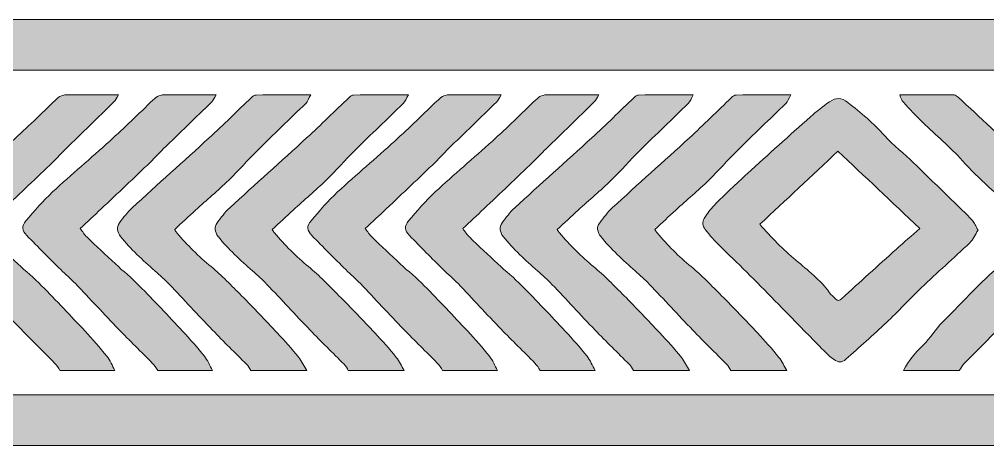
# Model space of a CAD drawing. Header units: millimetres. Extents: x 81 to 254, y 76 to 204.
# Drawn here: x 240.38 to 247.11, y 193.41 to 196.37 of the extents above; entities that cross this region are included whole.
import ezdxf

# ---------------------------------------------------------------- set-up
doc = ezdxf.new("R2010")
doc.units = ezdxf.units.MM
doc.header["$MEASUREMENT"] = 0
doc.layers.get('0').update_dxf_attribs({"lineweight": 0})

# ---------------------------------------------------------------- blocks, each defined once
blk = doc.blocks.new('Block_10')
at = {"true_color": 0xbbbdbf, "transparency": 33554687}
h = blk.add_hatch(color=9, dxfattribs=at)
h.dxf.hatch_style = 2
h.paths.add_polyline_path([(253.1243, 196.0185), (80.8699, 196.0185), (80.8699, 196.3713), (253.1243, 196.3713)])
h = blk.add_hatch(color=9, dxfattribs=at)
h.dxf.hatch_style = 2
h.paths.add_polyline_path([(253.1243, 193.4133), (80.8699, 193.4133), (80.8699, 193.7661), (253.1243, 193.7661)])
for points in [[(253.1243, 196.0185), (80.8699, 196.0185), (80.8699, 196.3713), (253.1243, 196.3713)], [(253.1243, 193.4133), (80.8699, 193.4133), (80.8699, 193.7661), (253.1243, 193.7661)]]:
    blk.add_lwpolyline(points, close=True)
blk = doc.blocks.new('Block_5')
at = {"true_color": 0xbbbdbf, "transparency": 33554687}
h = blk.add_hatch(color=9, dxfattribs=at)
edge = h.paths.add_edge_path()
edge.add_spline(control_points=[(240.6634, 193.9356), (240.652, 193.9528), (240.641, 193.9714), (240.6259, 193.9866), (240.5487, 194.0651), (240.4694, 194.1416), (240.393, 194.2208), (240.2913, 194.3255), (240.1932, 194.433), (240.0919, 194.5378), (240.0598, 194.5715), (240.0233, 194.6018), (239.9906, 194.6349), (239.912, 194.7128), (239.8321, 194.7913), (239.7556, 194.8713), (239.7205, 194.9078), (239.717, 194.9347), (239.7494, 194.9725), (239.807, 195.0428), (239.8679, 195.1117), (239.9344, 195.1737), (240.064, 195.2943), (240.2004, 195.408), (240.3317, 195.5272), (240.4343, 195.6195), (240.5328, 195.716), (240.6314, 195.8118), (240.6586, 195.8379), (240.6844, 195.849), (240.7223, 195.8483), (240.8222, 195.8455), (240.9232, 195.8476), (241.0224, 195.8476), (241.0348, 195.8476), (241.0489, 195.8476), (241.0706, 195.8476), (241.0565, 195.8262), (241.0503, 195.809), (241.0386, 195.798), (240.927, 195.6891), (240.8153, 195.5816), (240.7034, 195.4728), (240.6727, 195.4431), (240.6441, 195.4101), (240.6145, 195.3805), (240.5005, 195.2723), (240.3861, 195.1641), (240.2724, 195.0566), (240.2255, 195.0111), (240.1763, 194.9663), (240.1256, 194.9195), (240.1428, 194.8981), (240.1553, 194.8775), (240.1725, 194.8616), (240.2372, 194.7982), (240.3034, 194.7355), (240.3695, 194.6742), (240.4243, 194.6232), (240.4829, 194.577), (240.5359, 194.5233), (240.6376, 194.42), (240.7382, 194.3138), (240.8374, 194.2077), (240.8897, 194.1512), (240.9411, 194.0933), (240.9886, 194.0334), (241.0121, 194.0045), (241.0265, 193.9686), (241.0448, 193.9356), (240.9177, 193.9356), (240.7909, 193.9356), (240.6634, 193.9356)], knot_values=[0, 0, 0, 0, 1, 1, 1, 2, 2, 2, 3, 3, 3, 4, 4, 4, 5, 5, 5, 6, 6, 6, 7, 7, 7, 8, 8, 8, 9, 9, 9, 10, 10, 10, 11, 11, 11, 12, 12, 12, 13, 13, 13, 14, 14, 14, 15, 15, 15, 16, 16, 16, 17, 17, 17, 18, 18, 18, 19, 19, 19, 20, 20, 20, 21, 21, 21, 22, 22, 22, 23, 23, 23, 24, 24, 24, 24], degree=3, periodic=0)
h = blk.add_hatch(color=9, dxfattribs=at)
edge = h.paths.add_edge_path()
edge.add_spline(control_points=[(241.3424, 193.9356), (241.3293, 193.9528), (241.319, 193.9714), (241.3045, 193.9866), (241.2267, 194.0651), (241.1471, 194.1416), (241.0706, 194.2208), (240.9693, 194.3255), (240.8718, 194.433), (240.7705, 194.5378), (240.7382, 194.5715), (240.7016, 194.6018), (240.6686, 194.6349), (240.589, 194.7128), (240.5108, 194.7913), (240.4329, 194.8713), (240.3978, 194.9078), (240.3947, 194.9347), (240.4267, 194.9725), (240.4846, 195.0428), (240.5459, 195.1117), (240.6117, 195.1737), (240.742, 195.2943), (240.8791, 195.408), (241.0089, 195.5272), (241.112, 195.6195), (241.2112, 195.716), (241.3094, 195.8118), (241.3359, 195.8379), (241.3631, 195.849), (241.401, 195.8483), (241.4999, 195.8455), (241.6005, 195.8476), (241.7004, 195.8476), (241.7131, 195.8476), (241.7255, 195.8476), (241.7483, 195.8476), (241.7352, 195.8262), (241.729, 195.809), (241.7176, 195.798), (241.6056, 195.6891), (241.4926, 195.5816), (241.3814, 195.4728), (241.3507, 195.4431), (241.3221, 195.4101), (241.2915, 195.3805), (241.1785, 195.2723), (241.0644, 195.1641), (240.9497, 195.0566), (240.9028, 195.0111), (240.8536, 194.9663), (240.8036, 194.9195), (240.8205, 194.8981), (240.8326, 194.8775), (240.8501, 194.8616), (240.9153, 194.7982), (240.9817, 194.7355), (241.0482, 194.6742), (241.1026, 194.6232), (241.1605, 194.577), (241.2136, 194.5233), (241.3163, 194.42), (241.4162, 194.3138), (241.5147, 194.2077), (241.5677, 194.1512), (241.6194, 194.0933), (241.6663, 194.0334), (241.6897, 194.0045), (241.7045, 193.9686), (241.7228, 193.9356), (241.596, 193.9356), (241.4692, 193.9356), (241.3424, 193.9356)], knot_values=[0, 0, 0, 0, 1, 1, 1, 2, 2, 2, 3, 3, 3, 4, 4, 4, 5, 5, 5, 6, 6, 6, 7, 7, 7, 8, 8, 8, 9, 9, 9, 10, 10, 10, 11, 11, 11, 12, 12, 12, 13, 13, 13, 14, 14, 14, 15, 15, 15, 16, 16, 16, 17, 17, 17, 18, 18, 18, 19, 19, 19, 20, 20, 20, 21, 21, 21, 22, 22, 22, 23, 23, 23, 24, 24, 24, 24], degree=3, periodic=0)
h = blk.add_hatch(color=9, dxfattribs=at)
edge = h.paths.add_edge_path()
edge.add_spline(control_points=[(241.9894, 193.9356), (241.9798, 193.9501), (241.9715, 193.9659), (241.9598, 193.9776), (241.8809, 194.0568), (241.8003, 194.1347), (241.7238, 194.2146), (241.6218, 194.32), (241.524, 194.4268), (241.4234, 194.5323), (241.3914, 194.5653), (241.3576, 194.5956), (241.3231, 194.626), (241.2384, 194.7011), (241.1543, 194.7755), (241.0841, 194.8651), (241.0606, 194.8974), (241.0544, 194.9271), (241.0768, 194.9587), (241.1034, 194.9953), (241.1316, 195.0332), (241.1643, 195.0635), (241.3424, 195.2261), (241.5219, 195.386), (241.6993, 195.5486), (241.7992, 195.6402), (241.8957, 195.736), (241.9939, 195.829), (242.0025, 195.8373), (242.0142, 195.8462), (242.0256, 195.8462), (242.1486, 195.8476), (242.2712, 195.8476), (242.4052, 195.8476), (242.3904, 195.8228), (242.3842, 195.8021), (242.3711, 195.7883), (242.2585, 195.6788), (242.1458, 195.572), (242.0349, 195.4624), (241.966, 195.3949), (241.904, 195.3212), (241.8354, 195.255), (241.761, 195.1834), (241.6821, 195.1173), (241.606, 195.0484), (241.5574, 195.0043), (241.5092, 194.9587), (241.4603, 194.9126), (241.4665, 194.9029), (241.4702, 194.8954), (241.4761, 194.8892), (241.5485, 194.8044), (241.627, 194.7266), (241.7131, 194.6556), (241.7879, 194.5936), (241.8558, 194.5226), (241.9247, 194.4537), (242.008, 194.369), (242.0921, 194.2835), (242.172, 194.1967), (242.2251, 194.1416), (242.2747, 194.0844), (242.3222, 194.0252), (242.3436, 193.9983), (242.3594, 193.9659), (242.3784, 193.9356), (242.2485, 193.9356), (242.119, 193.9356), (241.9894, 193.9356)], knot_values=[0, 0, 0, 0, 1, 1, 1, 2, 2, 2, 3, 3, 3, 4, 4, 4, 5, 5, 5, 6, 6, 6, 7, 7, 7, 8, 8, 8, 9, 9, 9, 10, 10, 10, 11, 11, 11, 12, 12, 12, 13, 13, 13, 14, 14, 14, 15, 15, 15, 16, 16, 16, 17, 17, 17, 18, 18, 18, 19, 19, 19, 20, 20, 20, 21, 21, 21, 22, 22, 22, 23, 23, 23, 23], degree=3, periodic=0)
h = blk.add_hatch(color=9, dxfattribs=at)
edge = h.paths.add_edge_path()
edge.add_spline(control_points=[(242.6667, 193.9356), (242.6581, 193.9501), (242.6495, 193.9659), (242.6371, 193.9776), (242.5589, 194.0568), (242.478, 194.1347), (242.4015, 194.2146), (242.2998, 194.32), (242.202, 194.4268), (242.101, 194.5323), (242.0704, 194.5653), (242.0353, 194.5956), (242.0011, 194.626), (241.9167, 194.7011), (241.8316, 194.7755), (241.7621, 194.8651), (241.7379, 194.8974), (241.7321, 194.9271), (241.7551, 194.9587), (241.7824, 194.9953), (241.8089, 195.0332), (241.8427, 195.0635), (242.0204, 195.2261), (242.1999, 195.386), (242.3773, 195.5486), (242.4772, 195.6402), (242.573, 195.736), (242.6716, 195.829), (242.6802, 195.8373), (242.6925, 195.8462), (242.7026, 195.8462), (242.8259, 195.8476), (242.9492, 195.8476), (243.0839, 195.8476), (243.0695, 195.8228), (243.0622, 195.8021), (243.0484, 195.7883), (242.9372, 195.6788), (242.8228, 195.572), (242.7129, 195.4624), (242.6437, 195.3949), (242.5816, 195.3212), (242.5124, 195.255), (242.438, 195.1834), (242.3601, 195.1173), (242.2843, 195.0484), (242.2351, 195.0043), (242.1882, 194.9587), (242.1376, 194.9126), (242.1438, 194.9029), (242.1486, 194.8954), (242.1541, 194.8892), (242.2251, 194.8044), (242.3053, 194.7266), (242.3904, 194.6556), (242.4655, 194.5936), (242.5331, 194.5226), (242.6013, 194.4537), (242.686, 194.369), (242.769, 194.2835), (242.8507, 194.1967), (242.9024, 194.1416), (242.9523, 194.0844), (242.9999, 194.0252), (243.0219, 193.9983), (243.0367, 193.9659), (243.0553, 193.9356), (242.9258, 193.9356), (242.7976, 193.9356), (242.6667, 193.9356)], knot_values=[0, 0, 0, 0, 1, 1, 1, 2, 2, 2, 3, 3, 3, 4, 4, 4, 5, 5, 5, 6, 6, 6, 7, 7, 7, 8, 8, 8, 9, 9, 9, 10, 10, 10, 11, 11, 11, 12, 12, 12, 13, 13, 13, 14, 14, 14, 15, 15, 15, 16, 16, 16, 17, 17, 17, 18, 18, 18, 19, 19, 19, 20, 20, 20, 21, 21, 21, 22, 22, 22, 23, 23, 23, 23], degree=3, periodic=0)
h = blk.add_hatch(color=9, dxfattribs=at)
edge = h.paths.add_edge_path()
edge.add_spline(control_points=[(243.3217, 193.9356), (243.3103, 193.9528), (243.2993, 193.9714), (243.2848, 193.9866), (243.2069, 194.0651), (243.128, 194.1416), (243.0512, 194.2208), (242.9492, 194.3255), (242.8514, 194.433), (242.7508, 194.5378), (242.7184, 194.5715), (242.6815, 194.6018), (242.6488, 194.6349), (242.5699, 194.7128), (242.4903, 194.7913), (242.4139, 194.8713), (242.3794, 194.9078), (242.3753, 194.9347), (242.408, 194.9725), (242.4655, 195.0428), (242.5262, 195.1117), (242.5926, 195.1737), (242.7239, 195.2943), (242.8586, 195.408), (242.9899, 195.5272), (243.0922, 195.6195), (243.1904, 195.716), (243.2899, 195.8118), (243.3168, 195.8379), (243.3426, 195.849), (243.3805, 195.8483), (243.4815, 195.8455), (243.5807, 195.8476), (243.6806, 195.8476), (243.694, 195.8476), (243.7065, 195.8476), (243.7282, 195.8476), (243.7157, 195.8262), (243.7092, 195.809), (243.6975, 195.798), (243.5859, 195.6891), (243.4729, 195.5816), (243.3613, 195.4728), (243.3303, 195.4431), (243.302, 195.4101), (243.2724, 195.3805), (243.1584, 195.2723), (243.0436, 195.1641), (242.9306, 195.0566), (242.8831, 195.0111), (242.8345, 194.9663), (242.7838, 194.9195), (242.8011, 194.8981), (242.8135, 194.8775), (242.8307, 194.8616), (242.8955, 194.7982), (242.9616, 194.7355), (243.0281, 194.6742), (243.0829, 194.6232), (243.1415, 194.577), (243.1945, 194.5233), (243.2965, 194.42), (243.3957, 194.3138), (243.496, 194.2077), (243.5487, 194.1512), (243.5993, 194.0933), (243.6472, 194.0334), (243.6706, 194.0045), (243.6844, 193.9686), (243.7023, 193.9356), (243.5769, 193.9356), (243.4488, 193.9356), (243.3217, 193.9356)], knot_values=[0, 0, 0, 0, 1, 1, 1, 2, 2, 2, 3, 3, 3, 4, 4, 4, 5, 5, 5, 6, 6, 6, 7, 7, 7, 8, 8, 8, 9, 9, 9, 10, 10, 10, 11, 11, 11, 12, 12, 12, 13, 13, 13, 14, 14, 14, 15, 15, 15, 16, 16, 16, 17, 17, 17, 18, 18, 18, 19, 19, 19, 20, 20, 20, 21, 21, 21, 22, 22, 22, 23, 23, 23, 24, 24, 24, 24], degree=3, periodic=0)
h = blk.add_hatch(color=9, dxfattribs=at)
edge = h.paths.add_edge_path()
edge.add_spline(control_points=[(244.0007, 193.9356), (243.9883, 193.9528), (243.9773, 193.9714), (243.9628, 193.9866), (243.8856, 194.0651), (243.8053, 194.1416), (243.7288, 194.2208), (243.6283, 194.3255), (243.529, 194.433), (243.4295, 194.5378), (243.3957, 194.5715), (243.3599, 194.6018), (243.3268, 194.6349), (243.2476, 194.7128), (243.1687, 194.7913), (243.0919, 194.8713), (243.0567, 194.9078), (243.0533, 194.9347), (243.085, 194.9725), (243.1432, 195.0428), (243.2041, 195.1117), (243.27, 195.1737), (243.4005, 195.2943), (243.5363, 195.408), (243.6679, 195.5272), (243.7705, 195.6195), (243.8704, 195.716), (243.9679, 195.8118), (243.9945, 195.8379), (244.021, 195.849), (244.0582, 195.8483), (244.1581, 195.8455), (244.2591, 195.8476), (244.359, 195.8476), (244.3713, 195.8476), (244.3838, 195.8476), (244.4068, 195.8476), (244.3931, 195.8262), (244.3869, 195.809), (244.3752, 195.798), (244.2635, 195.6891), (244.1516, 195.5816), (244.0403, 195.4728), (244.0089, 195.4431), (243.981, 195.4101), (243.949, 195.3805), (243.836, 195.2723), (243.7227, 195.1641), (243.6079, 195.0566), (243.5611, 195.0111), (243.5128, 194.9663), (243.4622, 194.9195), (243.4784, 194.8981), (243.4915, 194.8775), (243.508, 194.8616), (243.5728, 194.7982), (243.6396, 194.7355), (243.7054, 194.6742), (243.7609, 194.6232), (243.8201, 194.577), (243.8718, 194.5233), (243.9742, 194.42), (244.0741, 194.3138), (244.1736, 194.2077), (244.2267, 194.1512), (244.2776, 194.0933), (244.3252, 194.0334), (244.3483, 194.0045), (244.3634, 193.9686), (244.381, 193.9356), (244.2542, 193.9356), (244.1278, 193.9356), (244.0007, 193.9356)], knot_values=[0, 0, 0, 0, 1, 1, 1, 2, 2, 2, 3, 3, 3, 4, 4, 4, 5, 5, 5, 6, 6, 6, 7, 7, 7, 8, 8, 8, 9, 9, 9, 10, 10, 10, 11, 11, 11, 12, 12, 12, 13, 13, 13, 14, 14, 14, 15, 15, 15, 16, 16, 16, 17, 17, 17, 18, 18, 18, 19, 19, 19, 20, 20, 20, 21, 21, 21, 22, 22, 22, 23, 23, 23, 24, 24, 24, 24], degree=3, periodic=0)
h = blk.add_hatch(color=9, dxfattribs=at)
edge = h.paths.add_edge_path()
edge.add_spline(control_points=[(244.6476, 193.9356), (244.638, 193.9501), (244.6298, 193.9659), (244.618, 193.9776), (244.5398, 194.0568), (244.4589, 194.1347), (244.3814, 194.2146), (244.28, 194.32), (244.1826, 194.4268), (244.0816, 194.5323), (244.0503, 194.5653), (244.0158, 194.5956), (243.981, 194.626), (243.8973, 194.7011), (243.8126, 194.7755), (243.7423, 194.8651), (243.7188, 194.8974), (243.7127, 194.9271), (243.7354, 194.9587), (243.7623, 194.9953), (243.7895, 195.0332), (243.8226, 195.0635), (244.0007, 195.2261), (244.1801, 195.386), (244.3576, 195.5486), (244.4578, 195.6402), (244.5543, 195.736), (244.6525, 195.829), (244.6608, 195.8373), (244.6725, 195.8462), (244.6835, 195.8462), (244.8068, 195.8476), (244.9295, 195.8476), (245.0635, 195.8476), (245.0487, 195.8228), (245.0425, 195.8021), (245.0283, 195.7883), (244.9171, 195.6788), (244.8044, 195.572), (244.6928, 195.4624), (244.6242, 195.3949), (244.5622, 195.3212), (244.493, 195.255), (244.4196, 195.1834), (244.34, 195.1173), (244.2646, 195.0484), (244.216, 195.0043), (244.1678, 194.9587), (244.1185, 194.9126), (244.1247, 194.9029), (244.1285, 194.8954), (244.135, 194.8892), (244.2067, 194.8044), (244.2852, 194.7266), (244.3713, 194.6556), (244.4461, 194.5936), (244.5133, 194.5226), (244.5832, 194.4537), (244.6663, 194.369), (244.749, 194.2835), (244.8302, 194.1967), (244.8833, 194.1416), (244.9326, 194.0844), (244.9808, 194.0252), (245.0025, 193.9983), (245.0177, 193.9659), (245.0363, 193.9356), (244.9071, 193.9356), (244.7772, 193.9356), (244.6476, 193.9356)], knot_values=[0, 0, 0, 0, 1, 1, 1, 2, 2, 2, 3, 3, 3, 4, 4, 4, 5, 5, 5, 6, 6, 6, 7, 7, 7, 8, 8, 8, 9, 9, 9, 10, 10, 10, 11, 11, 11, 12, 12, 12, 13, 13, 13, 14, 14, 14, 15, 15, 15, 16, 16, 16, 17, 17, 17, 18, 18, 18, 19, 19, 19, 20, 20, 20, 21, 21, 21, 22, 22, 22, 23, 23, 23, 23], degree=3, periodic=0)
h = blk.add_hatch(color=9, dxfattribs=at)
edge = h.paths.add_edge_path()
edge.add_spline(control_points=[(245.325, 193.9356), (245.3157, 193.9501), (245.3071, 193.9659), (245.2953, 193.9776), (245.2175, 194.0568), (245.1369, 194.1347), (245.0597, 194.2146), (244.9591, 194.32), (244.8599, 194.4268), (244.7596, 194.5323), (244.7279, 194.5653), (244.6938, 194.5956), (244.6594, 194.626), (244.576, 194.7011), (244.4899, 194.7755), (244.4213, 194.8651), (244.3962, 194.8974), (244.39, 194.9271), (244.4134, 194.9587), (244.4409, 194.9953), (244.4678, 195.0332), (244.5009, 195.0635), (244.678, 195.2261), (244.8585, 195.386), (245.0363, 195.5486), (245.1355, 195.6402), (245.2319, 195.736), (245.3298, 195.829), (245.3384, 195.8373), (245.3508, 195.8462), (245.3615, 195.8462), (245.4848, 195.8476), (245.6074, 195.8476), (245.7418, 195.8476), (245.727, 195.8228), (245.7205, 195.8021), (245.7067, 195.7883), (245.5951, 195.6788), (245.481, 195.572), (245.3704, 195.4624), (245.3015, 195.3949), (245.2399, 195.3212), (245.1706, 195.255), (245.0979, 195.1834), (245.0177, 195.1173), (244.9426, 195.0484), (244.8936, 195.0043), (244.8458, 194.9587), (244.7958, 194.9126), (244.8027, 194.9029), (244.8068, 194.8954), (244.8123, 194.8892), (244.884, 194.8044), (244.9629, 194.7266), (245.0487, 194.6556), (245.1238, 194.5936), (245.1916, 194.5226), (245.2599, 194.4537), (245.3443, 194.369), (245.428, 194.2835), (245.5093, 194.1967), (245.5599, 194.1416), (245.6109, 194.0844), (245.6585, 194.0252), (245.6802, 193.9983), (245.695, 193.9659), (245.7143, 193.9356), (245.5847, 193.9356), (245.4545, 193.9356), (245.325, 193.9356)], knot_values=[0, 0, 0, 0, 1, 1, 1, 2, 2, 2, 3, 3, 3, 4, 4, 4, 5, 5, 5, 6, 6, 6, 7, 7, 7, 8, 8, 8, 9, 9, 9, 10, 10, 10, 11, 11, 11, 12, 12, 12, 13, 13, 13, 14, 14, 14, 15, 15, 15, 16, 16, 16, 17, 17, 17, 18, 18, 18, 19, 19, 19, 20, 20, 20, 21, 21, 21, 22, 22, 22, 23, 23, 23, 23], degree=3, periodic=0)
h = blk.add_hatch(color=9, dxfattribs=at)
edge = h.paths.add_edge_path()
edge.add_spline(control_points=[(246.5235, 193.9356), (246.559, 194.0017), (246.6058, 194.0575), (246.6606, 194.1106), (246.7106, 194.1581), (246.7457, 194.2215), (246.7953, 194.2697), (246.9442, 194.4144), (247.0772, 194.5743), (247.2449, 194.7004), (247.3193, 194.7562), (247.3769, 194.8347), (247.4458, 194.9071), (247.3958, 194.954), (247.3521, 194.9973), (247.3066, 195.0387), (247.1788, 195.1524), (247.0489, 195.2633), (246.9338, 195.3908), (246.8484, 195.4852), (246.7492, 195.5672), (246.6575, 195.6568), (246.6117, 195.7015), (246.5666, 195.7484), (246.5235, 195.7966), (246.5114, 195.8083), (246.508, 195.8262), (246.498, 195.8476), (246.6293, 195.8476), (246.7526, 195.8476), (246.8763, 195.8469), (246.8852, 195.8462), (246.8963, 195.8386), (246.9038, 195.8318), (247.0554, 195.6912), (247.2053, 195.5499), (247.3582, 195.4101), (247.4464, 195.3288), (247.5408, 195.253), (247.6284, 195.1703), (247.6938, 195.1076), (247.7558, 195.0401), (247.8147, 194.9712), (247.8516, 194.9271), (247.8444, 194.905), (247.8109, 194.8595), (247.7344, 194.7583), (247.6345, 194.6825), (247.5447, 194.595), (247.4651, 194.5164), (247.3917, 194.4337), (247.3128, 194.3538), (247.1898, 194.2291), (247.0671, 194.1051), (246.9442, 193.9804), (246.9318, 193.9673), (246.9221, 193.9507), (246.9118, 193.9356), (246.7822, 193.9356), (246.6527, 193.9356), (246.5235, 193.9356)], knot_values=[0, 0, 0, 0, 1, 1, 1, 2, 2, 2, 3, 3, 3, 4, 4, 4, 5, 5, 5, 6, 6, 6, 7, 7, 7, 8, 8, 8, 9, 9, 9, 10, 10, 10, 11, 11, 11, 12, 12, 12, 13, 13, 13, 14, 14, 14, 15, 15, 15, 16, 16, 16, 17, 17, 17, 18, 18, 18, 19, 19, 19, 20, 20, 20, 20], degree=3, periodic=0)
h = blk.add_hatch(color=9, dxfattribs=at)
edge = h.paths.add_edge_path()
edge.add_spline(control_points=[(246.6372, 194.9209), (246.4412, 195.1055), (246.2524, 195.284), (246.0688, 195.4562), (245.8848, 195.284), (245.7067, 195.1173), (245.5262, 194.9498), (245.6054, 194.8568), (245.6864, 194.7748), (245.7763, 194.6997), (245.8589, 194.6301), (245.9465, 194.5647), (246.0102, 194.4744), (246.0219, 194.4578), (246.0384, 194.4455), (246.0526, 194.431), (246.0681, 194.4158), (246.0794, 194.4192), (246.0946, 194.433), (246.2203, 194.5481), (246.3478, 194.6625), (246.4746, 194.7762), (246.5276, 194.8237), (246.581, 194.8706), (246.6372, 194.9209)], knot_values=[0, 0, 0, 0, 1, 1, 1, 2, 2, 2, 3, 3, 3, 4, 4, 4, 5, 5, 5, 6, 6, 6, 7, 7, 7, 8, 8, 8, 8], degree=3, periodic=0)
edge = h.paths.add_edge_path()
edge.add_spline(control_points=[(247.042, 194.9092), (247.022, 194.8775), (247.0093, 194.843), (246.9841, 194.8203), (246.8729, 194.7142), (246.7581, 194.6136), (246.6472, 194.5074), (246.5645, 194.4296), (246.488, 194.3448), (246.4054, 194.267), (246.3137, 194.1802), (246.2173, 194.0975), (246.1242, 194.0127), (246.0953, 193.9872), (246.0698, 193.9907), (246.0415, 194.01), (246.0284, 194.0196), (246.0143, 194.0293), (246.0029, 194.041), (245.9182, 194.1251), (245.8355, 194.2098), (245.7522, 194.2952), (245.6216, 194.4268), (245.4938, 194.5612), (245.3615, 194.6887), (245.2867, 194.761), (245.2099, 194.8292), (245.1472, 194.9133), (245.1282, 194.9381), (245.1231, 194.9643), (245.1399, 194.9905), (245.1603, 195.0215), (245.1823, 195.0539), (245.2089, 195.0807), (245.2836, 195.1558), (245.3615, 195.2295), (245.4397, 195.3012), (245.5847, 195.4335), (245.7308, 195.5644), (245.8776, 195.6946), (245.9189, 195.7319), (245.9637, 195.7663), (246.0095, 195.7987), (246.056, 195.8318), (246.0922, 195.829), (246.1373, 195.7945), (246.2283, 195.7236), (246.3165, 195.6505), (246.3936, 195.5637), (246.455, 195.4955), (246.5294, 195.4376), (246.5962, 195.3743), (246.683, 195.2902), (246.7705, 195.2047), (246.8573, 195.12), (246.9063, 195.0724), (246.9572, 195.0249), (247.0034, 194.9753), (247.0193, 194.9595), (247.0268, 194.9353), (247.042, 194.9092)], knot_values=[0, 0, 0, 0, 1, 1, 1, 2, 2, 2, 3, 3, 3, 4, 4, 4, 5, 5, 5, 6, 6, 6, 7, 7, 7, 8, 8, 8, 9, 9, 9, 10, 10, 10, 11, 11, 11, 12, 12, 12, 13, 13, 13, 14, 14, 14, 15, 15, 15, 16, 16, 16, 17, 17, 17, 18, 18, 18, 19, 19, 19, 20, 20, 20, 20], degree=3, periodic=0)
for points, knots in [([(240.6634, 193.9356), (240.652, 193.9528), (240.641, 193.9714), (240.6259, 193.9866), (240.5487, 194.0651), (240.4694, 194.1416), (240.393, 194.2208), (240.2913, 194.3255), (240.1932, 194.433), (240.0919, 194.5378), (240.0598, 194.5715), (240.0233, 194.6018), (239.9906, 194.6349), (239.912, 194.7128), (239.8321, 194.7913), (239.7556, 194.8713), (239.7205, 194.9078), (239.717, 194.9347), (239.7494, 194.9725), (239.807, 195.0428), (239.8679, 195.1117), (239.9344, 195.1737), (240.064, 195.2943), (240.2004, 195.408), (240.3317, 195.5272), (240.4343, 195.6195), (240.5328, 195.716), (240.6314, 195.8118), (240.6586, 195.8379), (240.6844, 195.849), (240.7223, 195.8483), (240.8222, 195.8455), (240.9232, 195.8476), (241.0224, 195.8476), (241.0348, 195.8476), (241.0489, 195.8476), (241.0706, 195.8476), (241.0565, 195.8262), (241.0503, 195.809), (241.0386, 195.798), (240.927, 195.6891), (240.8153, 195.5816), (240.7034, 195.4728), (240.6727, 195.4431), (240.6441, 195.4101), (240.6145, 195.3805), (240.5005, 195.2723), (240.3861, 195.1641), (240.2724, 195.0566), (240.2255, 195.0111), (240.1763, 194.9663), (240.1256, 194.9195), (240.1428, 194.8981), (240.1553, 194.8775), (240.1725, 194.8616), (240.2372, 194.7982), (240.3034, 194.7355), (240.3695, 194.6742), (240.4243, 194.6232), (240.4829, 194.577), (240.5359, 194.5233), (240.6376, 194.42), (240.7382, 194.3138), (240.8374, 194.2077), (240.8897, 194.1512), (240.9411, 194.0933), (240.9886, 194.0334), (241.0121, 194.0045), (241.0265, 193.9686), (241.0448, 193.9356), (240.9177, 193.9356), (240.7909, 193.9356), (240.6634, 193.9356)], [0, 0, 0, 0, 1, 1, 1, 2, 2, 2, 3, 3, 3, 4, 4, 4, 5, 5, 5, 6, 6, 6, 7, 7, 7, 8, 8, 8, 9, 9, 9, 10, 10, 10, 11, 11, 11, 12, 12, 12, 13, 13, 13, 14, 14, 14, 15, 15, 15, 16, 16, 16, 17, 17, 17, 18, 18, 18, 19, 19, 19, 20, 20, 20, 21, 21, 21, 22, 22, 22, 23, 23, 23, 24, 24, 24, 24]), ([(241.3424, 193.9356), (241.3293, 193.9528), (241.319, 193.9714), (241.3045, 193.9866), (241.2267, 194.0651), (241.1471, 194.1416), (241.0706, 194.2208), (240.9693, 194.3255), (240.8718, 194.433), (240.7705, 194.5378), (240.7382, 194.5715), (240.7016, 194.6018), (240.6686, 194.6349), (240.589, 194.7128), (240.5108, 194.7913), (240.4329, 194.8713), (240.3978, 194.9078), (240.3947, 194.9347), (240.4267, 194.9725), (240.4846, 195.0428), (240.5459, 195.1117), (240.6117, 195.1737), (240.742, 195.2943), (240.8791, 195.408), (241.0089, 195.5272), (241.112, 195.6195), (241.2112, 195.716), (241.3094, 195.8118), (241.3359, 195.8379), (241.3631, 195.849), (241.401, 195.8483), (241.4999, 195.8455), (241.6005, 195.8476), (241.7004, 195.8476), (241.7131, 195.8476), (241.7255, 195.8476), (241.7483, 195.8476), (241.7352, 195.8262), (241.729, 195.809), (241.7176, 195.798), (241.6056, 195.6891), (241.4926, 195.5816), (241.3814, 195.4728), (241.3507, 195.4431), (241.3221, 195.4101), (241.2915, 195.3805), (241.1785, 195.2723), (241.0644, 195.1641), (240.9497, 195.0566), (240.9028, 195.0111), (240.8536, 194.9663), (240.8036, 194.9195), (240.8205, 194.8981), (240.8326, 194.8775), (240.8501, 194.8616), (240.9153, 194.7982), (240.9817, 194.7355), (241.0482, 194.6742), (241.1026, 194.6232), (241.1605, 194.577), (241.2136, 194.5233), (241.3163, 194.42), (241.4162, 194.3138), (241.5147, 194.2077), (241.5677, 194.1512), (241.6194, 194.0933), (241.6663, 194.0334), (241.6897, 194.0045), (241.7045, 193.9686), (241.7228, 193.9356), (241.596, 193.9356), (241.4692, 193.9356), (241.3424, 193.9356)], [0, 0, 0, 0, 1, 1, 1, 2, 2, 2, 3, 3, 3, 4, 4, 4, 5, 5, 5, 6, 6, 6, 7, 7, 7, 8, 8, 8, 9, 9, 9, 10, 10, 10, 11, 11, 11, 12, 12, 12, 13, 13, 13, 14, 14, 14, 15, 15, 15, 16, 16, 16, 17, 17, 17, 18, 18, 18, 19, 19, 19, 20, 20, 20, 21, 21, 21, 22, 22, 22, 23, 23, 23, 24, 24, 24, 24]), ([(241.9894, 193.9356), (241.9798, 193.9501), (241.9715, 193.9659), (241.9598, 193.9776), (241.8809, 194.0568), (241.8003, 194.1347), (241.7238, 194.2146), (241.6218, 194.32), (241.524, 194.4268), (241.4234, 194.5323), (241.3914, 194.5653), (241.3576, 194.5956), (241.3231, 194.626), (241.2384, 194.7011), (241.1543, 194.7755), (241.0841, 194.8651), (241.0606, 194.8974), (241.0544, 194.9271), (241.0768, 194.9587), (241.1034, 194.9953), (241.1316, 195.0332), (241.1643, 195.0635), (241.3424, 195.2261), (241.5219, 195.386), (241.6993, 195.5486), (241.7992, 195.6402), (241.8957, 195.736), (241.9939, 195.829), (242.0025, 195.8373), (242.0142, 195.8462), (242.0256, 195.8462), (242.1486, 195.8476), (242.2712, 195.8476), (242.4052, 195.8476), (242.3904, 195.8228), (242.3842, 195.8021), (242.3711, 195.7883), (242.2585, 195.6788), (242.1458, 195.572), (242.0349, 195.4624), (241.966, 195.3949), (241.904, 195.3212), (241.8354, 195.255), (241.761, 195.1834), (241.6821, 195.1173), (241.606, 195.0484), (241.5574, 195.0043), (241.5092, 194.9587), (241.4603, 194.9126), (241.4665, 194.9029), (241.4702, 194.8954), (241.4761, 194.8892), (241.5485, 194.8044), (241.627, 194.7266), (241.7131, 194.6556), (241.7879, 194.5936), (241.8558, 194.5226), (241.9247, 194.4537), (242.008, 194.369), (242.0921, 194.2835), (242.172, 194.1967), (242.2251, 194.1416), (242.2747, 194.0844), (242.3222, 194.0252), (242.3436, 193.9983), (242.3594, 193.9659), (242.3784, 193.9356), (242.2485, 193.9356), (242.119, 193.9356), (241.9894, 193.9356)], [0, 0, 0, 0, 1, 1, 1, 2, 2, 2, 3, 3, 3, 4, 4, 4, 5, 5, 5, 6, 6, 6, 7, 7, 7, 8, 8, 8, 9, 9, 9, 10, 10, 10, 11, 11, 11, 12, 12, 12, 13, 13, 13, 14, 14, 14, 15, 15, 15, 16, 16, 16, 17, 17, 17, 18, 18, 18, 19, 19, 19, 20, 20, 20, 21, 21, 21, 22, 22, 22, 23, 23, 23, 23]), ([(242.6667, 193.9356), (242.6581, 193.9501), (242.6495, 193.9659), (242.6371, 193.9776), (242.5589, 194.0568), (242.478, 194.1347), (242.4015, 194.2146), (242.2998, 194.32), (242.202, 194.4268), (242.101, 194.5323), (242.0704, 194.5653), (242.0353, 194.5956), (242.0011, 194.626), (241.9167, 194.7011), (241.8316, 194.7755), (241.7621, 194.8651), (241.7379, 194.8974), (241.7321, 194.9271), (241.7551, 194.9587), (241.7824, 194.9953), (241.8089, 195.0332), (241.8427, 195.0635), (242.0204, 195.2261), (242.1999, 195.386), (242.3773, 195.5486), (242.4772, 195.6402), (242.573, 195.736), (242.6716, 195.829), (242.6802, 195.8373), (242.6925, 195.8462), (242.7026, 195.8462), (242.8259, 195.8476), (242.9492, 195.8476), (243.0839, 195.8476), (243.0695, 195.8228), (243.0622, 195.8021), (243.0484, 195.7883), (242.9372, 195.6788), (242.8228, 195.572), (242.7129, 195.4624), (242.6437, 195.3949), (242.5816, 195.3212), (242.5124, 195.255), (242.438, 195.1834), (242.3601, 195.1173), (242.2843, 195.0484), (242.2351, 195.0043), (242.1882, 194.9587), (242.1376, 194.9126), (242.1438, 194.9029), (242.1486, 194.8954), (242.1541, 194.8892), (242.2251, 194.8044), (242.3053, 194.7266), (242.3904, 194.6556), (242.4655, 194.5936), (242.5331, 194.5226), (242.6013, 194.4537), (242.686, 194.369), (242.769, 194.2835), (242.8507, 194.1967), (242.9024, 194.1416), (242.9523, 194.0844), (242.9999, 194.0252), (243.0219, 193.9983), (243.0367, 193.9659), (243.0553, 193.9356), (242.9258, 193.9356), (242.7976, 193.9356), (242.6667, 193.9356)], [0, 0, 0, 0, 1, 1, 1, 2, 2, 2, 3, 3, 3, 4, 4, 4, 5, 5, 5, 6, 6, 6, 7, 7, 7, 8, 8, 8, 9, 9, 9, 10, 10, 10, 11, 11, 11, 12, 12, 12, 13, 13, 13, 14, 14, 14, 15, 15, 15, 16, 16, 16, 17, 17, 17, 18, 18, 18, 19, 19, 19, 20, 20, 20, 21, 21, 21, 22, 22, 22, 23, 23, 23, 23]), ([(243.3217, 193.9356), (243.3103, 193.9528), (243.2993, 193.9714), (243.2848, 193.9866), (243.2069, 194.0651), (243.128, 194.1416), (243.0512, 194.2208), (242.9492, 194.3255), (242.8514, 194.433), (242.7508, 194.5378), (242.7184, 194.5715), (242.6815, 194.6018), (242.6488, 194.6349), (242.5699, 194.7128), (242.4903, 194.7913), (242.4139, 194.8713), (242.3794, 194.9078), (242.3753, 194.9347), (242.408, 194.9725), (242.4655, 195.0428), (242.5262, 195.1117), (242.5926, 195.1737), (242.7239, 195.2943), (242.8586, 195.408), (242.9899, 195.5272), (243.0922, 195.6195), (243.1904, 195.716), (243.2899, 195.8118), (243.3168, 195.8379), (243.3426, 195.849), (243.3805, 195.8483), (243.4815, 195.8455), (243.5807, 195.8476), (243.6806, 195.8476), (243.694, 195.8476), (243.7065, 195.8476), (243.7282, 195.8476), (243.7157, 195.8262), (243.7092, 195.809), (243.6975, 195.798), (243.5859, 195.6891), (243.4729, 195.5816), (243.3613, 195.4728), (243.3303, 195.4431), (243.302, 195.4101), (243.2724, 195.3805), (243.1584, 195.2723), (243.0436, 195.1641), (242.9306, 195.0566), (242.8831, 195.0111), (242.8345, 194.9663), (242.7838, 194.9195), (242.8011, 194.8981), (242.8135, 194.8775), (242.8307, 194.8616), (242.8955, 194.7982), (242.9616, 194.7355), (243.0281, 194.6742), (243.0829, 194.6232), (243.1415, 194.577), (243.1945, 194.5233), (243.2965, 194.42), (243.3957, 194.3138), (243.496, 194.2077), (243.5487, 194.1512), (243.5993, 194.0933), (243.6472, 194.0334), (243.6706, 194.0045), (243.6844, 193.9686), (243.7023, 193.9356), (243.5769, 193.9356), (243.4488, 193.9356), (243.3217, 193.9356)], [0, 0, 0, 0, 1, 1, 1, 2, 2, 2, 3, 3, 3, 4, 4, 4, 5, 5, 5, 6, 6, 6, 7, 7, 7, 8, 8, 8, 9, 9, 9, 10, 10, 10, 11, 11, 11, 12, 12, 12, 13, 13, 13, 14, 14, 14, 15, 15, 15, 16, 16, 16, 17, 17, 17, 18, 18, 18, 19, 19, 19, 20, 20, 20, 21, 21, 21, 22, 22, 22, 23, 23, 23, 24, 24, 24, 24]), ([(244.0007, 193.9356), (243.9883, 193.9528), (243.9773, 193.9714), (243.9628, 193.9866), (243.8856, 194.0651), (243.8053, 194.1416), (243.7288, 194.2208), (243.6283, 194.3255), (243.529, 194.433), (243.4295, 194.5378), (243.3957, 194.5715), (243.3599, 194.6018), (243.3268, 194.6349), (243.2476, 194.7128), (243.1687, 194.7913), (243.0919, 194.8713), (243.0567, 194.9078), (243.0533, 194.9347), (243.085, 194.9725), (243.1432, 195.0428), (243.2041, 195.1117), (243.27, 195.1737), (243.4005, 195.2943), (243.5363, 195.408), (243.6679, 195.5272), (243.7705, 195.6195), (243.8704, 195.716), (243.9679, 195.8118), (243.9945, 195.8379), (244.021, 195.849), (244.0582, 195.8483), (244.1581, 195.8455), (244.2591, 195.8476), (244.359, 195.8476), (244.3713, 195.8476), (244.3838, 195.8476), (244.4068, 195.8476), (244.3931, 195.8262), (244.3869, 195.809), (244.3752, 195.798), (244.2635, 195.6891), (244.1516, 195.5816), (244.0403, 195.4728), (244.0089, 195.4431), (243.981, 195.4101), (243.949, 195.3805), (243.836, 195.2723), (243.7227, 195.1641), (243.6079, 195.0566), (243.5611, 195.0111), (243.5128, 194.9663), (243.4622, 194.9195), (243.4784, 194.8981), (243.4915, 194.8775), (243.508, 194.8616), (243.5728, 194.7982), (243.6396, 194.7355), (243.7054, 194.6742), (243.7609, 194.6232), (243.8201, 194.577), (243.8718, 194.5233), (243.9742, 194.42), (244.0741, 194.3138), (244.1736, 194.2077), (244.2267, 194.1512), (244.2776, 194.0933), (244.3252, 194.0334), (244.3483, 194.0045), (244.3634, 193.9686), (244.381, 193.9356), (244.2542, 193.9356), (244.1278, 193.9356), (244.0007, 193.9356)], [0, 0, 0, 0, 1, 1, 1, 2, 2, 2, 3, 3, 3, 4, 4, 4, 5, 5, 5, 6, 6, 6, 7, 7, 7, 8, 8, 8, 9, 9, 9, 10, 10, 10, 11, 11, 11, 12, 12, 12, 13, 13, 13, 14, 14, 14, 15, 15, 15, 16, 16, 16, 17, 17, 17, 18, 18, 18, 19, 19, 19, 20, 20, 20, 21, 21, 21, 22, 22, 22, 23, 23, 23, 24, 24, 24, 24]), ([(244.6476, 193.9356), (244.638, 193.9501), (244.6298, 193.9659), (244.618, 193.9776), (244.5398, 194.0568), (244.4589, 194.1347), (244.3814, 194.2146), (244.28, 194.32), (244.1826, 194.4268), (244.0816, 194.5323), (244.0503, 194.5653), (244.0158, 194.5956), (243.981, 194.626), (243.8973, 194.7011), (243.8126, 194.7755), (243.7423, 194.8651), (243.7188, 194.8974), (243.7127, 194.9271), (243.7354, 194.9587), (243.7623, 194.9953), (243.7895, 195.0332), (243.8226, 195.0635), (244.0007, 195.2261), (244.1801, 195.386), (244.3576, 195.5486), (244.4578, 195.6402), (244.5543, 195.736), (244.6525, 195.829), (244.6608, 195.8373), (244.6725, 195.8462), (244.6835, 195.8462), (244.8068, 195.8476), (244.9295, 195.8476), (245.0635, 195.8476), (245.0487, 195.8228), (245.0425, 195.8021), (245.0283, 195.7883), (244.9171, 195.6788), (244.8044, 195.572), (244.6928, 195.4624), (244.6242, 195.3949), (244.5622, 195.3212), (244.493, 195.255), (244.4196, 195.1834), (244.34, 195.1173), (244.2646, 195.0484), (244.216, 195.0043), (244.1678, 194.9587), (244.1185, 194.9126), (244.1247, 194.9029), (244.1285, 194.8954), (244.135, 194.8892), (244.2067, 194.8044), (244.2852, 194.7266), (244.3713, 194.6556), (244.4461, 194.5936), (244.5133, 194.5226), (244.5832, 194.4537), (244.6663, 194.369), (244.749, 194.2835), (244.8302, 194.1967), (244.8833, 194.1416), (244.9326, 194.0844), (244.9808, 194.0252), (245.0025, 193.9983), (245.0177, 193.9659), (245.0363, 193.9356), (244.9071, 193.9356), (244.7772, 193.9356), (244.6476, 193.9356)], [0, 0, 0, 0, 1, 1, 1, 2, 2, 2, 3, 3, 3, 4, 4, 4, 5, 5, 5, 6, 6, 6, 7, 7, 7, 8, 8, 8, 9, 9, 9, 10, 10, 10, 11, 11, 11, 12, 12, 12, 13, 13, 13, 14, 14, 14, 15, 15, 15, 16, 16, 16, 17, 17, 17, 18, 18, 18, 19, 19, 19, 20, 20, 20, 21, 21, 21, 22, 22, 22, 23, 23, 23, 23]), ([(245.325, 193.9356), (245.3157, 193.9501), (245.3071, 193.9659), (245.2953, 193.9776), (245.2175, 194.0568), (245.1369, 194.1347), (245.0597, 194.2146), (244.9591, 194.32), (244.8599, 194.4268), (244.7596, 194.5323), (244.7279, 194.5653), (244.6938, 194.5956), (244.6594, 194.626), (244.576, 194.7011), (244.4899, 194.7755), (244.4213, 194.8651), (244.3962, 194.8974), (244.39, 194.9271), (244.4134, 194.9587), (244.4409, 194.9953), (244.4678, 195.0332), (244.5009, 195.0635), (244.678, 195.2261), (244.8585, 195.386), (245.0363, 195.5486), (245.1355, 195.6402), (245.2319, 195.736), (245.3298, 195.829), (245.3384, 195.8373), (245.3508, 195.8462), (245.3615, 195.8462), (245.4848, 195.8476), (245.6074, 195.8476), (245.7418, 195.8476), (245.727, 195.8228), (245.7205, 195.8021), (245.7067, 195.7883), (245.5951, 195.6788), (245.481, 195.572), (245.3704, 195.4624), (245.3015, 195.3949), (245.2399, 195.3212), (245.1706, 195.255), (245.0979, 195.1834), (245.0177, 195.1173), (244.9426, 195.0484), (244.8936, 195.0043), (244.8458, 194.9587), (244.7958, 194.9126), (244.8027, 194.9029), (244.8068, 194.8954), (244.8123, 194.8892), (244.884, 194.8044), (244.9629, 194.7266), (245.0487, 194.6556), (245.1238, 194.5936), (245.1916, 194.5226), (245.2599, 194.4537), (245.3443, 194.369), (245.428, 194.2835), (245.5093, 194.1967), (245.5599, 194.1416), (245.6109, 194.0844), (245.6585, 194.0252), (245.6802, 193.9983), (245.695, 193.9659), (245.7143, 193.9356), (245.5847, 193.9356), (245.4545, 193.9356), (245.325, 193.9356)], [0, 0, 0, 0, 1, 1, 1, 2, 2, 2, 3, 3, 3, 4, 4, 4, 5, 5, 5, 6, 6, 6, 7, 7, 7, 8, 8, 8, 9, 9, 9, 10, 10, 10, 11, 11, 11, 12, 12, 12, 13, 13, 13, 14, 14, 14, 15, 15, 15, 16, 16, 16, 17, 17, 17, 18, 18, 18, 19, 19, 19, 20, 20, 20, 21, 21, 21, 22, 22, 22, 23, 23, 23, 23]), ([(246.5235, 193.9356), (246.559, 194.0017), (246.6058, 194.0575), (246.6606, 194.1106), (246.7106, 194.1581), (246.7457, 194.2215), (246.7953, 194.2697), (246.9442, 194.4144), (247.0772, 194.5743), (247.2449, 194.7004), (247.3193, 194.7562), (247.3769, 194.8347), (247.4458, 194.9071), (247.3958, 194.954), (247.3521, 194.9973), (247.3066, 195.0387), (247.1788, 195.1524), (247.0489, 195.2633), (246.9338, 195.3908), (246.8484, 195.4852), (246.7492, 195.5672), (246.6575, 195.6568), (246.6117, 195.7015), (246.5666, 195.7484), (246.5235, 195.7966), (246.5114, 195.8083), (246.508, 195.8262), (246.498, 195.8476), (246.6293, 195.8476), (246.7526, 195.8476), (246.8763, 195.8469), (246.8852, 195.8462), (246.8963, 195.8386), (246.9038, 195.8318), (247.0554, 195.6912), (247.2053, 195.5499), (247.3582, 195.4101), (247.4464, 195.3288), (247.5408, 195.253), (247.6284, 195.1703), (247.6938, 195.1076), (247.7558, 195.0401), (247.8147, 194.9712), (247.8516, 194.9271), (247.8444, 194.905), (247.8109, 194.8595), (247.7344, 194.7583), (247.6345, 194.6825), (247.5447, 194.595), (247.4651, 194.5164), (247.3917, 194.4337), (247.3128, 194.3538), (247.1898, 194.2291), (247.0671, 194.1051), (246.9442, 193.9804), (246.9318, 193.9673), (246.9221, 193.9507), (246.9118, 193.9356), (246.7822, 193.9356), (246.6527, 193.9356), (246.5235, 193.9356)], [0, 0, 0, 0, 1, 1, 1, 2, 2, 2, 3, 3, 3, 4, 4, 4, 5, 5, 5, 6, 6, 6, 7, 7, 7, 8, 8, 8, 9, 9, 9, 10, 10, 10, 11, 11, 11, 12, 12, 12, 13, 13, 13, 14, 14, 14, 15, 15, 15, 16, 16, 16, 17, 17, 17, 18, 18, 18, 19, 19, 19, 20, 20, 20, 20]), ([(247.042, 194.9092), (247.022, 194.8775), (247.0093, 194.843), (246.9841, 194.8203), (246.8729, 194.7142), (246.7581, 194.6136), (246.6472, 194.5074), (246.5645, 194.4296), (246.488, 194.3448), (246.4054, 194.267), (246.3137, 194.1802), (246.2173, 194.0975), (246.1242, 194.0127), (246.0953, 193.9872), (246.0698, 193.9907), (246.0415, 194.01), (246.0284, 194.0196), (246.0143, 194.0293), (246.0029, 194.041), (245.9182, 194.1251), (245.8355, 194.2098), (245.7522, 194.2952), (245.6216, 194.4268), (245.4938, 194.5612), (245.3615, 194.6887), (245.2867, 194.761), (245.2099, 194.8292), (245.1472, 194.9133), (245.1282, 194.9381), (245.1231, 194.9643), (245.1399, 194.9905), (245.1603, 195.0215), (245.1823, 195.0539), (245.2089, 195.0807), (245.2836, 195.1558), (245.3615, 195.2295), (245.4397, 195.3012), (245.5847, 195.4335), (245.7308, 195.5644), (245.8776, 195.6946), (245.9189, 195.7319), (245.9637, 195.7663), (246.0095, 195.7987), (246.056, 195.8318), (246.0922, 195.829), (246.1373, 195.7945), (246.2283, 195.7236), (246.3165, 195.6505), (246.3936, 195.5637), (246.455, 195.4955), (246.5294, 195.4376), (246.5962, 195.3743), (246.683, 195.2902), (246.7705, 195.2047), (246.8573, 195.12), (246.9063, 195.0724), (246.9572, 195.0249), (247.0034, 194.9753), (247.0193, 194.9595), (247.0268, 194.9353), (247.042, 194.9092)], [0, 0, 0, 0, 1, 1, 1, 2, 2, 2, 3, 3, 3, 4, 4, 4, 5, 5, 5, 6, 6, 6, 7, 7, 7, 8, 8, 8, 9, 9, 9, 10, 10, 10, 11, 11, 11, 12, 12, 12, 13, 13, 13, 14, 14, 14, 15, 15, 15, 16, 16, 16, 17, 17, 17, 18, 18, 18, 19, 19, 19, 20, 20, 20, 20]), ([(246.6372, 194.9209), (246.4412, 195.1055), (246.2524, 195.284), (246.0688, 195.4562), (245.8848, 195.284), (245.7067, 195.1173), (245.5262, 194.9498), (245.6054, 194.8568), (245.6864, 194.7748), (245.7763, 194.6997), (245.8589, 194.6301), (245.9465, 194.5647), (246.0102, 194.4744), (246.0219, 194.4578), (246.0384, 194.4455), (246.0526, 194.431), (246.0681, 194.4158), (246.0794, 194.4192), (246.0946, 194.433), (246.2203, 194.5481), (246.3478, 194.6625), (246.4746, 194.7762), (246.5276, 194.8237), (246.581, 194.8706), (246.6372, 194.9209)], [0, 0, 0, 0, 1, 1, 1, 2, 2, 2, 3, 3, 3, 4, 4, 4, 5, 5, 5, 6, 6, 6, 7, 7, 7, 8, 8, 8, 8])]:
    blk.add_open_spline(points, degree=3, knots=knots)
blk.add_blockref('Block_10', (0, 0))
blk = doc.blocks.new('Block_4')
blk.add_blockref('Block_5', (0, 0))

msp = doc.modelspace()

# ---------------------------------------------------------------- block references
msp.add_blockref('Block_4', (0, 0))

doc.saveas('drawing.dxf')
